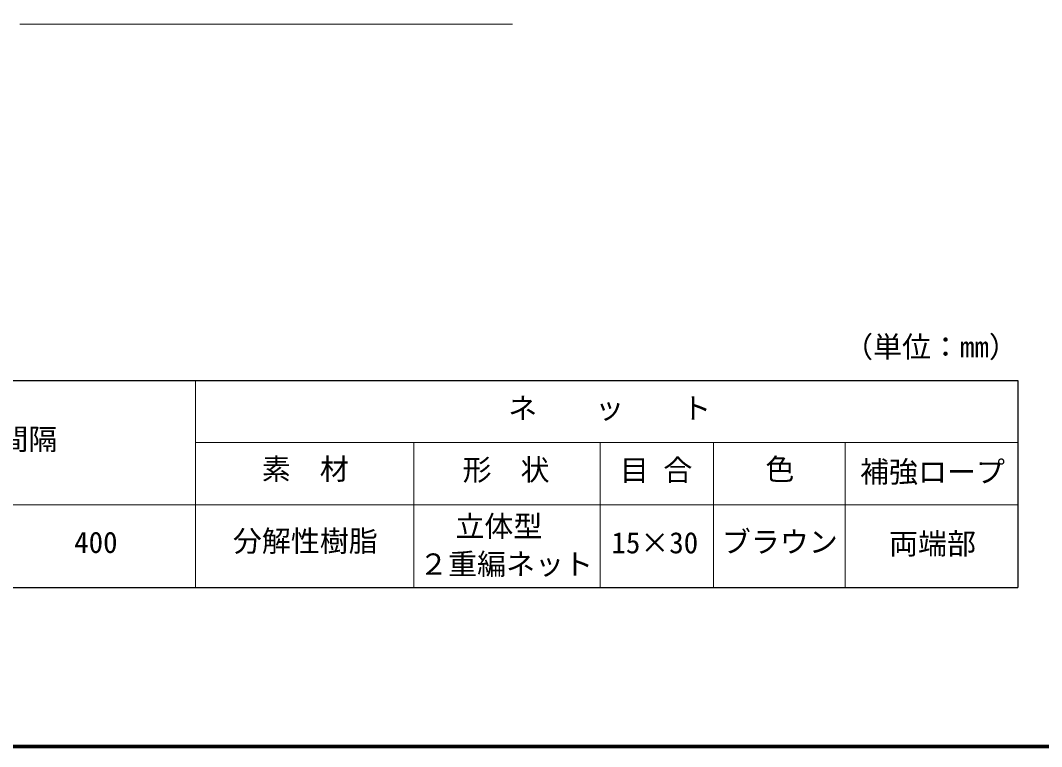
# Model space of a CAD drawing. Units: millimetres, scale not verified. Extents: x 200 to 8200, y 200 to 5825.
# Drawn here: x 1937 to 4403, y 200 to 1953 of the extents above; entities that cross this region are included whole.
import ezdxf
from ezdxf.enums import TextEntityAlignment as Align

# ---------------------------------------------------------------- set-up
doc = ezdxf.new("R2010")
doc.units = ezdxf.units.MM
doc.header["$LTSCALE"] = 20
for name, color, linetype, lineweight in [('C-MTR-FRAM', 5, 'Continuous', 25), ('C-MTR-LINE', 5, 'Continuous', 13), ('C-STR-HTXT', 1, 'Continuous', 13), ('C-TTL', 2, 'Continuous', 70)]:
    doc.layers.add(name, color=color, linetype=linetype, lineweight=lineweight)
doc.layers.add('C-MTR-TXT', color=5, linetype='Continuous')
doc.styles.add('ＭＳ ゴシック', font='')
doc.styles.get('ＭＳ ゴシック').set_extended_font_data('MS Gothic')

msp = doc.modelspace()

# ---------------------------------------------------------------- linework, layer by layer
at = {"layer": 'C-MTR-FRAM'}
for p, q in [((630.43, 1083.95), (4346.55, 1083.95)), ((4346.55, 1083.95), (4346.55, 583.95)), ((630.43, 583.95), (4346.55, 583.95))]:
    msp.add_line(p, q, dxfattribs=at)
at = {"layer": 'C-MTR-LINE'}
for p, q in [((2360.43, 1083.95), (2360.43, 583.95)), ((2360.43, 933.95), (4346.55, 933.95)), ((2887.57, 933.95), (2887.57, 583.95)), ((3337.13, 933.95), (3337.13, 583.95)), ((3610.89, 933.95), (3610.89, 583.95)), ((3610.89, 933.95), (3610.89, 583.95)), ((3929.11, 933.95), (3929.11, 583.95)), ((3929.11, 933.95), (3929.11, 583.95)), ((630.43, 783.95), (4346.55, 783.95))]:
    msp.add_line(p, q, dxfattribs=at)
at = {"layer": 'C-STR-HTXT'}
msp.add_line((1936.1, 1943.73), (3126.1, 1943.73), dxfattribs=at)
at = {"layer": 'C-TTL'}
msp.add_lwpolyline([(200, 200), (8200, 200), (8200, 5740), (200, 5740)], close=True, dxfattribs=at)

# ---------------------------------------------------------------- texts
at = {"layer": 'C-MTR-TXT', "style": 'ＭＳ ゴシック'}
for s, p in [('（単位：mm）', (3926.55, 1123.95)), ('ネ\u3000\u3000ッ\u3000\u3000ト', (3115.46, 976.04))]:
    msp.add_text(s, height=51.32, dxfattribs=at).set_placement(p, align=Align.BOTTOM_LEFT)
for s, p in [('肥料袋間隔', (1851.85, 900.99)), ('素\u3000材', (2625.4, 829.17)), ('形\u3000状', (3110.28, 827.09)), ('目 合', (3472.51, 826.4)), ('色', (3771.38, 828.47)), ('補強ロープ', (4140.08, 822.4)), ('立体型 ', (3110.28, 690.84)), ('400', (2119.7, 652)), ('分解性樹脂', (2625.4, 655.24)), ('15×30', (3469.44, 651.09)), ('ブラウン', (3771.38, 653.15)), ('両端部', (4140.08, 649.01)), ('２重編ネット', (3110.28, 599.53))]:
    msp.add_text(s, height=51.32, dxfattribs=at).set_placement(p, align=Align.BOTTOM_CENTER)

doc.saveas('drawing.dxf')
